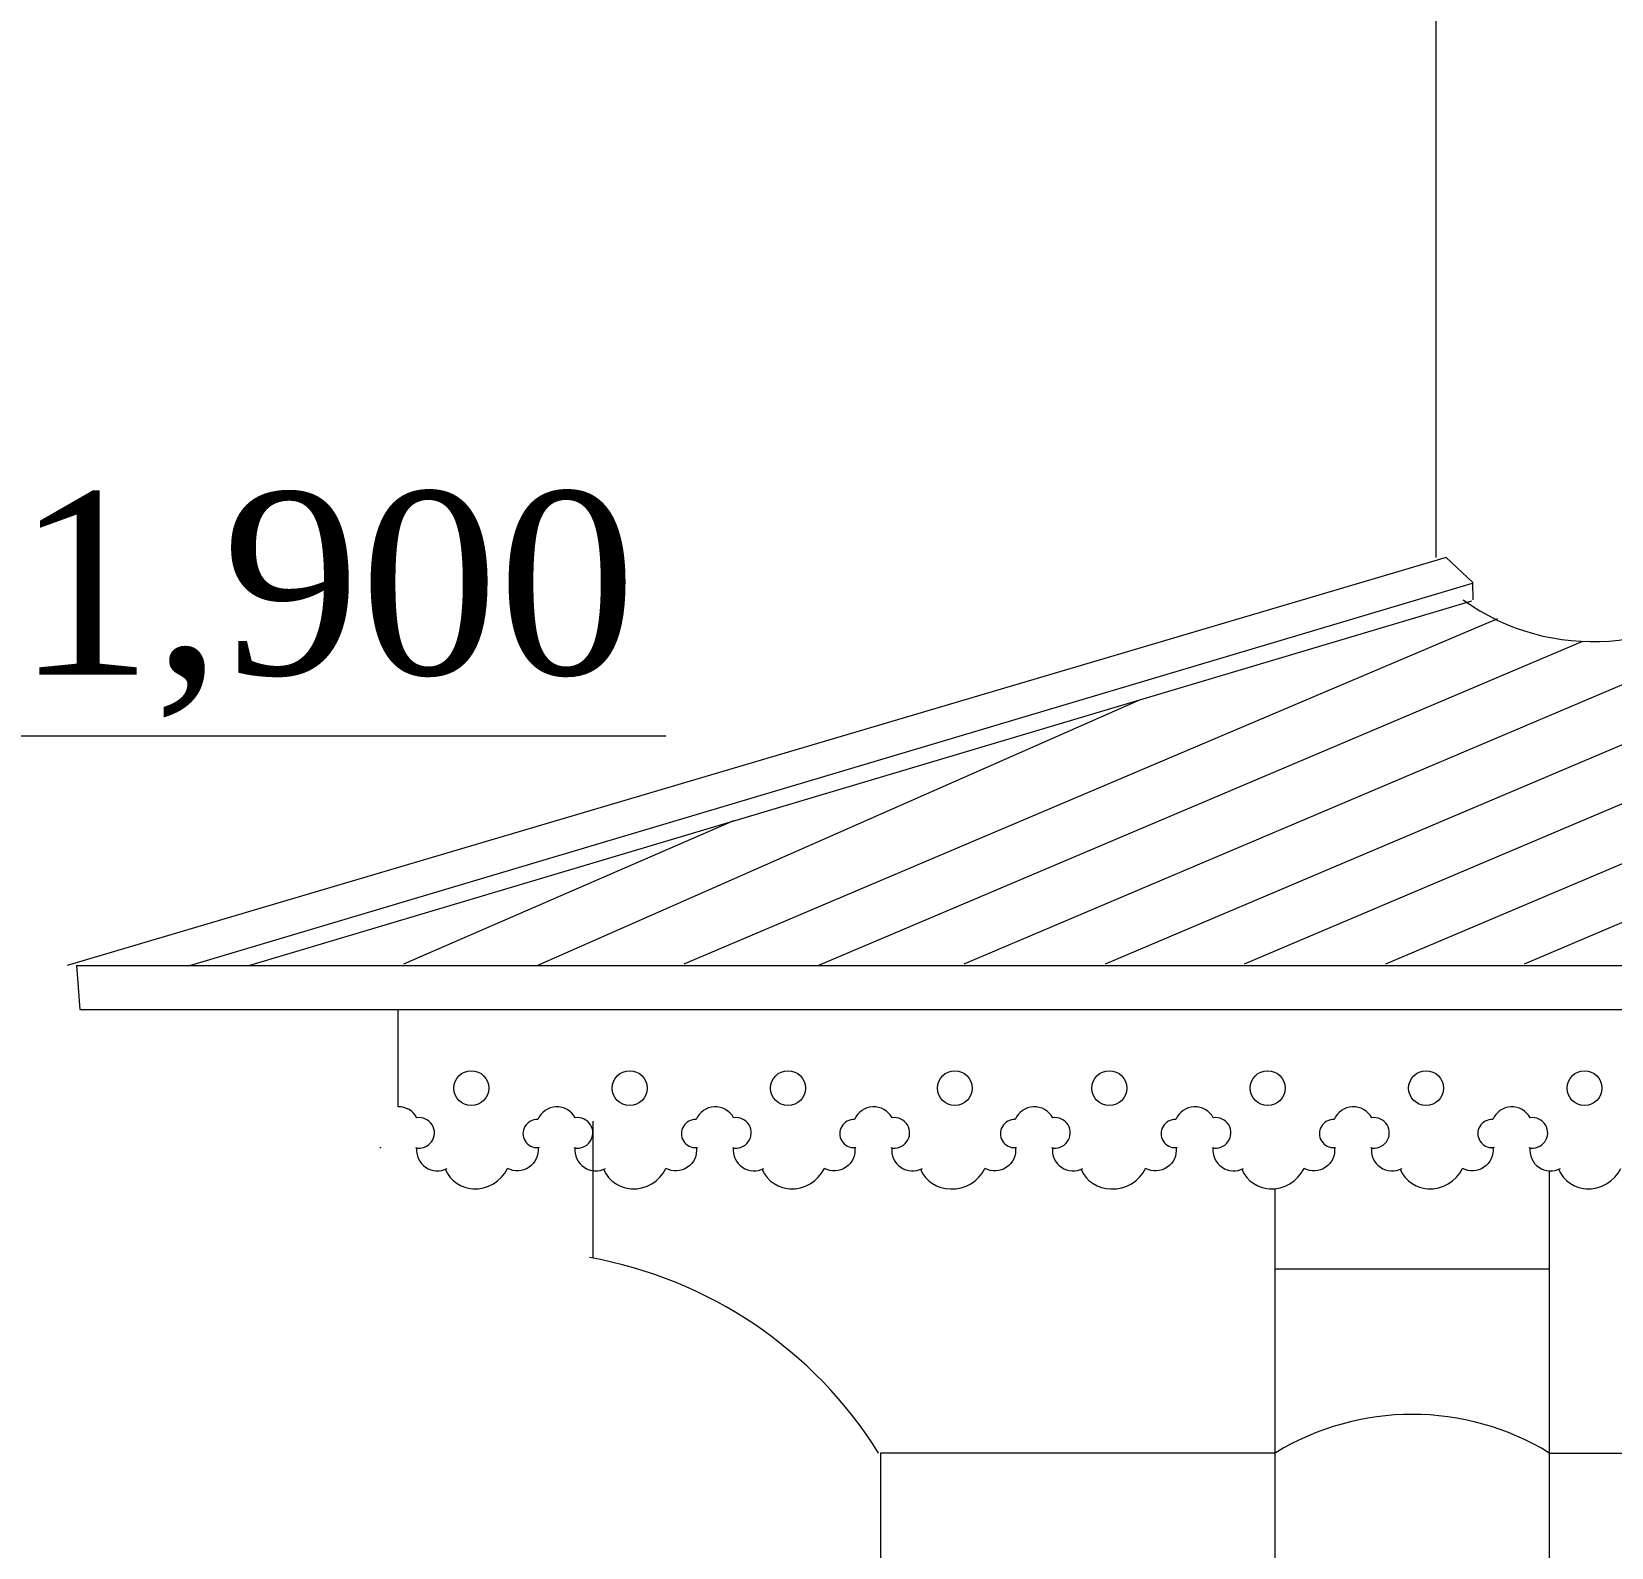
# Model space of a CAD drawing. Header units: millimetres. Extents: x 2399 to 111977, y 1313 to 59551.
# Drawn here: x 38881 to 40611, y 43038 to 44698 of the extents above; entities that cross this region are included whole.
import ezdxf

# ---------------------------------------------------------------- set-up
doc = ezdxf.new("R2010")
doc.units = ezdxf.units.MM
doc.layers.add('dim Level', color=7, linetype='Continuous', lineweight=13)
doc.layers.add('main line', color=7, linetype='Continuous', lineweight=13)
doc.layers.add('hatch1', color=7, linetype='Continuous', lineweight=20, true_color=0x6a6a6a)
doc.styles.add('СГЕНЕРИР_СТИЛЬ_1', font='georgia.ttf')

msp = doc.modelspace()

# ---------------------------------------------------------------- linework, layer by layer
at = {"layer": 'dim Level', "color": 7, "linetype": 'Continuous', "lineweight": 13}
msp.add_line((38441.9995, 43927.1602), (39575.6975, 43927.1602), dxfattribs=at)
at = {"layer": 'hatch1', "color": 251, "linetype": 'Continuous', "lineweight": 20, "true_color": 0x6a6a6a}
msp.add_line((39649.7819, 43833.9997), (39288.5237, 43677.1602), dxfattribs=at)
at = {"layer": 'main line', "color": 7, "linetype": 'Continuous', "lineweight": 13}
for p, q in [((40419.2011, 44122.3986), (40419.2011, 44712.0312)), ((40430.1539, 44122.3986), (38920.3035, 43675.7242)), ((40430.1539, 44122.3986), (40459.2898, 44094.8295)), ((40458.4145, 44093.9329), (39055.2965, 43675.7242)), ((40900.1681, 44100.4699), (39901.9765, 43677.1602)), ((41054.9735, 44100.4699), (40056.7818, 43677.1602)), ((41206.8945, 44100.4699), (40208.7028, 43677.1602)), ((41361.6998, 44100.4699), (40363.5082, 43677.1602)), ((40459.4819, 44075.9077), (40459.2898, 44094.8295)), ((41513.6208, 44100.4699), (40515.4292, 43677.1602)), ((39119.0108, 43675.7242), (40458.0155, 44075.0143)), ((40486.1712, 44054.979), (39595.2501, 43677.1602)), ((40579.383, 44030.4259), (39742.9734, 43675.7242)), ((39434.8403, 43675.7242), (40095.4887, 43966.9091)), ((38930.6895, 43675.7242), (38934.0013, 43627.3017)), ((38930.6895, 43675.7242), (42554.0124, 43675.7242)), ((38934.0013, 43627.3017), (42519.7499, 43627.3017)), ((39282.6265, 43520.8122), (39282.6265, 43627.3017)), ((39495.9694, 43355.1382), (39495.9694, 43505.2134)), ((40542.9552, 43451.2267), (40542.9552, 42336.7214)), ((40242.9552, 41390.0301), (40242.9552, 43431.2029)), ((40542.9552, 43343.0785), (40242.9552, 43343.0785)), ((40542.9552, 43238.418), (40542.9552, 43043.366)), ((39810.6109, 43141.7935), (39810.6109, 42999.5497)), ((40242.9552, 43141.7935), (39810.6109, 43141.7935)), ((40542.9552, 43141.7935), (41251.5877, 43141.7935))]:
    msp.add_line(p, q, dxfattribs=at)
at = {"layer": 'main line', "color": 7, "linetype": 'Continuous', "lineweight": 13, "flags": 128}
for points in [[(39301.6959, 43476.1599, 1.219803903), (39303.1263, 43508.8418, 0.282258269), (39282.6265, 43520.8122)], [(39301.6959, 43476.1599, 1.219803903), (39303.1263, 43508.8418, 0.282258269), (39282.6265, 43520.8122)], [(39301.6959, 43476.1599, 1.219803903), (39303.1263, 43508.8418, 0.282258269), (39282.6265, 43520.8122)], [(39301.6959, 43476.1599, 1.219803903), (39303.1263, 43508.8418, 0.282258269), (39282.6265, 43520.8122)], [(39301.6959, 43476.1599, 1.219803903), (39303.1263, 43508.8418, 0.282258269), (39282.6265, 43520.8122)], [(39301.6959, 43476.1599, 1.219803903), (39303.1263, 43508.8418, 0.282258269), (39282.6265, 43520.8122)], [(39475.1078, 43476.1599, 1.219803903), (39476.5383, 43508.8418, 0.63216014), (39435.5743, 43506.8436, 1.067465283), (39435.809, 43476.1599, -0.60309642), (39402.4173, 43453.3936)], [(39475.1078, 43476.1599, 1.219803903), (39476.5383, 43508.8418, 0.63216014), (39435.5743, 43506.8436, 1.067465283), (39435.809, 43476.1599, -0.60309642), (39402.4173, 43453.3936)], [(39475.1078, 43476.1599, 1.219803903), (39476.5383, 43508.8418, 0.63216014), (39435.5743, 43506.8436, 1.067465283), (39435.809, 43476.1599, -0.60309642), (39402.4173, 43453.3936)], [(39475.1078, 43476.1599, 1.219803903), (39476.5383, 43508.8418, 0.63216014), (39435.5743, 43506.8436, 1.067465283), (39435.809, 43476.1599, -0.60309642), (39402.4173, 43453.3936)], [(39475.1078, 43476.1599, 1.219803903), (39476.5383, 43508.8418, 0.63216014), (39435.5743, 43506.8436, 1.067465283), (39435.809, 43476.1599, -0.60309642), (39402.4173, 43453.3936)], [(39475.1078, 43476.1599, 1.219803903), (39476.5383, 43508.8418, 0.63216014), (39435.5743, 43506.8436, 1.067465283), (39435.809, 43476.1599, -0.60309642), (39402.4173, 43453.3936)], [(39648.5198, 43476.1599, 1.219803903), (39649.9503, 43508.8418, 0.63216014), (39608.9862, 43506.8436, 1.067465283), (39609.221, 43476.1599, -0.60309642), (39575.8292, 43453.3936)], [(39648.5198, 43476.1599, 1.219803903), (39649.9503, 43508.8418, 0.63216014), (39608.9862, 43506.8436, 1.067465283), (39609.221, 43476.1599, -0.60309642), (39575.8292, 43453.3936)], [(39648.5198, 43476.1599, 1.219803903), (39649.9503, 43508.8418, 0.63216014), (39608.9862, 43506.8436, 1.067465283), (39609.221, 43476.1599, -0.60309642), (39575.8292, 43453.3936)], [(39648.5198, 43476.1599, 1.219803903), (39649.9503, 43508.8418, 0.63216014), (39608.9862, 43506.8436, 1.067465283), (39609.221, 43476.1599, -0.60309642), (39575.8292, 43453.3936)], [(39648.5198, 43476.1599, 1.219803903), (39649.9503, 43508.8418, 0.63216014), (39608.9862, 43506.8436, 1.067465283), (39609.221, 43476.1599, -0.60309642), (39575.8292, 43453.3936)], [(39648.5198, 43476.1599, 1.219803903), (39649.9503, 43508.8418, 0.63216014), (39608.9862, 43506.8436, 1.067465283), (39609.221, 43476.1599, -0.60309642), (39575.8292, 43453.3936)], [(39821.9318, 43476.1599, 1.219803903), (39823.3622, 43508.8418, 0.63216014), (39782.3982, 43506.8436, 1.067465283), (39782.633, 43476.1599, -0.60309642), (39749.2412, 43453.3936)], [(39821.9318, 43476.1599, 1.219803903), (39823.3622, 43508.8418, 0.63216014), (39782.3982, 43506.8436, 1.067465283), (39782.633, 43476.1599, -0.60309642), (39749.2412, 43453.3936)], [(39821.9318, 43476.1599, 1.219803903), (39823.3622, 43508.8418, 0.63216014), (39782.3982, 43506.8436, 1.067465283), (39782.633, 43476.1599, -0.60309642), (39749.2412, 43453.3936)], [(39821.9318, 43476.1599, 1.219803903), (39823.3622, 43508.8418, 0.63216014), (39782.3982, 43506.8436, 1.067465283), (39782.633, 43476.1599, -0.60309642), (39749.2412, 43453.3936)], [(39821.9318, 43476.1599, 1.219803903), (39823.3622, 43508.8418, 0.63216014), (39782.3982, 43506.8436, 1.067465283), (39782.633, 43476.1599, -0.60309642), (39749.2412, 43453.3936)], [(39821.9318, 43476.1599, 1.219803903), (39823.3622, 43508.8418, 0.63216014), (39782.3982, 43506.8436, 1.067465283), (39782.633, 43476.1599, -0.60309642), (39749.2412, 43453.3936)], [(39997.7985, 43476.1599, 1.219803903), (39999.2289, 43508.8418, 0.63216014), (39958.2649, 43506.8436, 1.067465283), (39958.4997, 43476.1599, -0.60309642), (39925.1079, 43453.3936)], [(39997.7985, 43476.1599, 1.219803903), (39999.2289, 43508.8418, 0.63216014), (39958.2649, 43506.8436, 1.067465283), (39958.4997, 43476.1599, -0.60309642), (39925.1079, 43453.3936)], [(39997.7985, 43476.1599, 1.219803903), (39999.2289, 43508.8418, 0.63216014), (39958.2649, 43506.8436, 1.067465283), (39958.4997, 43476.1599, -0.60309642), (39925.1079, 43453.3936)], [(39997.7985, 43476.1599, 1.219803903), (39999.2289, 43508.8418, 0.63216014), (39958.2649, 43506.8436, 1.067465283), (39958.4997, 43476.1599, -0.60309642), (39925.1079, 43453.3936)], [(39997.7985, 43476.1599, 1.219803903), (39999.2289, 43508.8418, 0.63216014), (39958.2649, 43506.8436, 1.067465283), (39958.4997, 43476.1599, -0.60309642), (39925.1079, 43453.3936)], [(39997.7985, 43476.1599, 1.219803903), (39999.2289, 43508.8418, 0.63216014), (39958.2649, 43506.8436, 1.067465283), (39958.4997, 43476.1599, -0.60309642), (39925.1079, 43453.3936)], [(40173.6652, 43476.1599, 1.219803903), (40175.0956, 43508.8418, 0.63216014), (40134.1316, 43506.8436, 1.067465283), (40134.3663, 43476.1599, -0.60309642), (40100.9746, 43453.3936)], [(40173.6652, 43476.1599, 1.219803903), (40175.0956, 43508.8418, 0.63216014), (40134.1316, 43506.8436, 1.067465283), (40134.3663, 43476.1599, -0.60309642), (40100.9746, 43453.3936)], [(40173.6652, 43476.1599, 1.219803903), (40175.0956, 43508.8418, 0.63216014), (40134.1316, 43506.8436, 1.067465283), (40134.3663, 43476.1599, -0.60309642), (40100.9746, 43453.3936)], [(40173.6652, 43476.1599, 1.219803903), (40175.0956, 43508.8418, 0.63216014), (40134.1316, 43506.8436, 1.067465283), (40134.3663, 43476.1599, -0.60309642), (40100.9746, 43453.3936)], [(40173.6652, 43476.1599, 1.219803903), (40175.0956, 43508.8418, 0.63216014), (40134.1316, 43506.8436, 1.067465283), (40134.3663, 43476.1599, -0.60309642), (40100.9746, 43453.3936)], [(40173.6652, 43476.1599, 1.219803903), (40175.0956, 43508.8418, 0.63216014), (40134.1316, 43506.8436, 1.067465283), (40134.3663, 43476.1599, -0.60309642), (40100.9746, 43453.3936)], [(40347.0771, 43476.1599, 1.219803903), (40348.5076, 43508.8418, 0.63216014), (40307.5436, 43506.8436, 1.067465283), (40307.7783, 43476.1599, -0.60309642), (40274.3866, 43453.3936)], [(40347.0771, 43476.1599, 1.219803903), (40348.5076, 43508.8418, 0.63216014), (40307.5436, 43506.8436, 1.067465283), (40307.7783, 43476.1599, -0.60309642), (40274.3866, 43453.3936)], [(40347.0771, 43476.1599, 1.219803903), (40348.5076, 43508.8418, 0.63216014), (40307.5436, 43506.8436, 1.067465283), (40307.7783, 43476.1599, -0.60309642), (40274.3866, 43453.3936)], [(40347.0771, 43476.1599, 1.219803903), (40348.5076, 43508.8418, 0.63216014), (40307.5436, 43506.8436, 1.067465283), (40307.7783, 43476.1599, -0.60309642), (40274.3866, 43453.3936)], [(40347.0771, 43476.1599, 1.219803903), (40348.5076, 43508.8418, 0.63216014), (40307.5436, 43506.8436, 1.067465283), (40307.7783, 43476.1599, -0.60309642), (40274.3866, 43453.3936)], [(40347.0771, 43476.1599, 1.219803903), (40348.5076, 43508.8418, 0.63216014), (40307.5436, 43506.8436, 1.067465283), (40307.7783, 43476.1599, -0.60309642), (40274.3866, 43453.3936)], [(40520.4891, 43476.1599, 1.219803903), (40521.9195, 43508.8418, 0.63216014), (40480.9555, 43506.8436, 1.067465283), (40481.1903, 43476.1599, -0.60309642), (40447.7985, 43453.3936)], [(40520.4891, 43476.1599, 1.219803903), (40521.9195, 43508.8418, 0.63216014), (40480.9555, 43506.8436, 1.067465283), (40481.1903, 43476.1599, -0.60309642), (40447.7985, 43453.3936)], [(40520.4891, 43476.1599, 1.219803903), (40521.9195, 43508.8418, 0.63216014), (40480.9555, 43506.8436, 1.067465283), (40481.1903, 43476.1599, -0.60309642), (40447.7985, 43453.3936)], [(40520.4891, 43476.1599, 1.219803903), (40521.9195, 43508.8418, 0.63216014), (40480.9555, 43506.8436, 1.067465283), (40481.1903, 43476.1599, -0.60309642), (40447.7985, 43453.3936)], [(40520.4891, 43476.1599, 1.219803903), (40521.9195, 43508.8418, 0.63216014), (40480.9555, 43506.8436, 1.067465283), (40481.1903, 43476.1599, -0.60309642), (40447.7985, 43453.3936)], [(40520.4891, 43476.1599, 1.219803903), (40521.9195, 43508.8418, 0.63216014), (40480.9555, 43506.8436, 1.067465283), (40481.1903, 43476.1599, -0.60309642), (40447.7985, 43453.3936)], [(39263.5948, 43476.1599, -0.017938026), (39262.4234, 43475.916)], [(39263.5948, 43476.1599, -0.017938026), (39262.4234, 43475.916)], [(39263.5948, 43476.1599, -0.017938026), (39262.4234, 43475.916)], [(39263.5948, 43476.1599, -0.017938026), (39262.4234, 43475.916)], [(39263.5948, 43476.1599, -0.017938026), (39262.4234, 43475.916)], [(39263.5948, 43476.1599, -0.017938026), (39262.4234, 43475.916)], [(39302.8936, 43476.1599, 0.60309642), (39336.2854, 43453.3936)], [(39302.8936, 43476.1599, 0.60309642), (39336.2854, 43453.3936)], [(39302.8936, 43476.1599, 0.60309642), (39336.2854, 43453.3936)], [(39302.8936, 43476.1599, 0.60309642), (39336.2854, 43453.3936)], [(39302.8936, 43476.1599, 0.60309642), (39336.2854, 43453.3936)], [(39302.8936, 43476.1599, 0.60309642), (39336.2854, 43453.3936)], [(39437.0067, 43476.1599, -0.017938026), (39435.8354, 43475.916)], [(39437.0067, 43476.1599, -0.017938026), (39435.8354, 43475.916)], [(39437.0067, 43476.1599, -0.017938026), (39435.8354, 43475.916)], [(39437.0067, 43476.1599, -0.017938026), (39435.8354, 43475.916)], [(39437.0067, 43476.1599, -0.017938026), (39435.8354, 43475.916)], [(39437.0067, 43476.1599, -0.017938026), (39435.8354, 43475.916)], [(39476.3056, 43476.1599, 0.60309642), (39509.6973, 43453.3936)], [(39476.3056, 43476.1599, 0.60309642), (39509.6973, 43453.3936)], [(39476.3056, 43476.1599, 0.60309642), (39509.6973, 43453.3936)], [(39476.3056, 43476.1599, 0.60309642), (39509.6973, 43453.3936)], [(39476.3056, 43476.1599, 0.60309642), (39509.6973, 43453.3936)], [(39476.3056, 43476.1599, 0.60309642), (39509.6973, 43453.3936)], [(39610.4187, 43476.1599, -0.017938026), (39609.2473, 43475.916)], [(39610.4187, 43476.1599, -0.017938026), (39609.2473, 43475.916)], [(39610.4187, 43476.1599, -0.017938026), (39609.2473, 43475.916)], [(39610.4187, 43476.1599, -0.017938026), (39609.2473, 43475.916)], [(39610.4187, 43476.1599, -0.017938026), (39609.2473, 43475.916)], [(39610.4187, 43476.1599, -0.017938026), (39609.2473, 43475.916)], [(39649.7175, 43476.1599, 0.60309642), (39683.1093, 43453.3936)], [(39649.7175, 43476.1599, 0.60309642), (39683.1093, 43453.3936)], [(39649.7175, 43476.1599, 0.60309642), (39683.1093, 43453.3936)], [(39649.7175, 43476.1599, 0.60309642), (39683.1093, 43453.3936)], [(39649.7175, 43476.1599, 0.60309642), (39683.1093, 43453.3936)], [(39649.7175, 43476.1599, 0.60309642), (39683.1093, 43453.3936)], [(39783.8307, 43476.1599, -0.017938026), (39782.6593, 43475.916)], [(39783.8307, 43476.1599, -0.017938026), (39782.6593, 43475.916)], [(39783.8307, 43476.1599, -0.017938026), (39782.6593, 43475.916)], [(39783.8307, 43476.1599, -0.017938026), (39782.6593, 43475.916)], [(39783.8307, 43476.1599, -0.017938026), (39782.6593, 43475.916)], [(39783.8307, 43476.1599, -0.017938026), (39782.6593, 43475.916)], [(39823.1295, 43476.1599, 0.60309642), (39856.5212, 43453.3936)], [(39823.1295, 43476.1599, 0.60309642), (39856.5212, 43453.3936)], [(39823.1295, 43476.1599, 0.60309642), (39856.5212, 43453.3936)], [(39823.1295, 43476.1599, 0.60309642), (39856.5212, 43453.3936)], [(39823.1295, 43476.1599, 0.60309642), (39856.5212, 43453.3936)], [(39823.1295, 43476.1599, 0.60309642), (39856.5212, 43453.3936)], [(39959.6974, 43476.1599, -0.017938026), (39958.526, 43475.916)], [(39959.6974, 43476.1599, -0.017938026), (39958.526, 43475.916)], [(39959.6974, 43476.1599, -0.017938026), (39958.526, 43475.916)], [(39959.6974, 43476.1599, -0.017938026), (39958.526, 43475.916)], [(39959.6974, 43476.1599, -0.017938026), (39958.526, 43475.916)], [(39959.6974, 43476.1599, -0.017938026), (39958.526, 43475.916)], [(39998.9962, 43476.1599, 0.60309642), (40032.3879, 43453.3936)], [(39998.9962, 43476.1599, 0.60309642), (40032.3879, 43453.3936)], [(39998.9962, 43476.1599, 0.60309642), (40032.3879, 43453.3936)], [(39998.9962, 43476.1599, 0.60309642), (40032.3879, 43453.3936)], [(39998.9962, 43476.1599, 0.60309642), (40032.3879, 43453.3936)], [(39998.9962, 43476.1599, 0.60309642), (40032.3879, 43453.3936)], [(40135.5641, 43476.1599, -0.017938026), (40134.3927, 43475.916)], [(40135.5641, 43476.1599, -0.017938026), (40134.3927, 43475.916)], [(40135.5641, 43476.1599, -0.017938026), (40134.3927, 43475.916)], [(40135.5641, 43476.1599, -0.017938026), (40134.3927, 43475.916)], [(40135.5641, 43476.1599, -0.017938026), (40134.3927, 43475.916)], [(40135.5641, 43476.1599, -0.017938026), (40134.3927, 43475.916)], [(40174.8629, 43476.1599, 0.60309642), (40208.2546, 43453.3936)], [(40174.8629, 43476.1599, 0.60309642), (40208.2546, 43453.3936)], [(40174.8629, 43476.1599, 0.60309642), (40208.2546, 43453.3936)], [(40174.8629, 43476.1599, 0.60309642), (40208.2546, 43453.3936)], [(40174.8629, 43476.1599, 0.60309642), (40208.2546, 43453.3936)], [(40174.8629, 43476.1599, 0.60309642), (40208.2546, 43453.3936)], [(40308.976, 43476.1599, -0.017938026), (40307.8047, 43475.916)], [(40308.976, 43476.1599, -0.017938026), (40307.8047, 43475.916)], [(40308.976, 43476.1599, -0.017938026), (40307.8047, 43475.916)], [(40308.976, 43476.1599, -0.017938026), (40307.8047, 43475.916)], [(40308.976, 43476.1599, -0.017938026), (40307.8047, 43475.916)], [(40308.976, 43476.1599, -0.017938026), (40307.8047, 43475.916)], [(40348.2748, 43476.1599, 0.60309642), (40381.6666, 43453.3936)], [(40348.2748, 43476.1599, 0.60309642), (40381.6666, 43453.3936)], [(40348.2748, 43476.1599, 0.60309642), (40381.6666, 43453.3936)], [(40348.2748, 43476.1599, 0.60309642), (40381.6666, 43453.3936)], [(40348.2748, 43476.1599, 0.60309642), (40381.6666, 43453.3936)], [(40348.2748, 43476.1599, 0.60309642), (40381.6666, 43453.3936)], [(40482.388, 43476.1599, -0.017938026), (40481.2166, 43475.916)], [(40482.388, 43476.1599, -0.017938026), (40481.2166, 43475.916)], [(40482.388, 43476.1599, -0.017938026), (40481.2166, 43475.916)], [(40482.388, 43476.1599, -0.017938026), (40481.2166, 43475.916)], [(40482.388, 43476.1599, -0.017938026), (40481.2166, 43475.916)], [(40482.388, 43476.1599, -0.017938026), (40481.2166, 43475.916)], [(40521.6868, 43476.1599, 0.60309642), (40555.0786, 43453.3936)], [(40521.6868, 43476.1599, 0.60309642), (40555.0786, 43453.3936)], [(40521.6868, 43476.1599, 0.60309642), (40555.0786, 43453.3936)], [(40521.6868, 43476.1599, 0.60309642), (40555.0786, 43453.3936)], [(40521.6868, 43476.1599, 0.60309642), (40555.0786, 43453.3936)], [(40521.6868, 43476.1599, 0.60309642), (40555.0786, 43453.3936)], [(39334.1709, 43452.4088, 0.304535594), (39366.9443, 43431.0501)], [(39334.1709, 43452.4088, 0.304535594), (39366.9443, 43431.0501)], [(39334.1709, 43452.4088, 0.304535594), (39366.9443, 43431.0501)], [(39334.1709, 43452.4088, 0.304535594), (39366.9443, 43431.0501)], [(39334.1709, 43452.4088, 0.304535594), (39366.9443, 43431.0501)], [(39334.1709, 43452.4088, 0.304535594), (39366.9443, 43431.0501)], [(39364.4896, 43431.0501, 0.304535594), (39402.4173, 43453.3936)], [(39364.4896, 43431.0501, 0.304535594), (39402.4173, 43453.3936)], [(39364.4896, 43431.0501, 0.304535594), (39402.4173, 43453.3936)], [(39364.4896, 43431.0501, 0.304535594), (39402.4173, 43453.3936)], [(39364.4896, 43431.0501, 0.304535594), (39402.4173, 43453.3936)], [(39364.4896, 43431.0501, 0.304535594), (39402.4173, 43453.3936)], [(39507.5829, 43452.4088, 0.304535594), (39540.3563, 43431.0501)], [(39507.5829, 43452.4088, 0.304535594), (39540.3563, 43431.0501)], [(39507.5829, 43452.4088, 0.304535594), (39540.3563, 43431.0501)], [(39507.5829, 43452.4088, 0.304535594), (39540.3563, 43431.0501)], [(39507.5829, 43452.4088, 0.304535594), (39540.3563, 43431.0501)], [(39507.5829, 43452.4088, 0.304535594), (39540.3563, 43431.0501)], [(39537.9015, 43431.0501, 0.304535594), (39575.8292, 43453.3936)], [(39537.9015, 43431.0501, 0.304535594), (39575.8292, 43453.3936)], [(39537.9015, 43431.0501, 0.304535594), (39575.8292, 43453.3936)], [(39537.9015, 43431.0501, 0.304535594), (39575.8292, 43453.3936)], [(39537.9015, 43431.0501, 0.304535594), (39575.8292, 43453.3936)], [(39537.9015, 43431.0501, 0.304535594), (39575.8292, 43453.3936)], [(39680.9949, 43452.4088, 0.304535594), (39713.7682, 43431.0501)], [(39680.9949, 43452.4088, 0.304535594), (39713.7682, 43431.0501)], [(39680.9949, 43452.4088, 0.304535594), (39713.7682, 43431.0501)], [(39680.9949, 43452.4088, 0.304535594), (39713.7682, 43431.0501)], [(39680.9949, 43452.4088, 0.304535594), (39713.7682, 43431.0501)], [(39680.9949, 43452.4088, 0.304535594), (39713.7682, 43431.0501)], [(39711.3135, 43431.0501, 0.304535594), (39749.2412, 43453.3936)], [(39711.3135, 43431.0501, 0.304535594), (39749.2412, 43453.3936)], [(39711.3135, 43431.0501, 0.304535594), (39749.2412, 43453.3936)], [(39711.3135, 43431.0501, 0.304535594), (39749.2412, 43453.3936)], [(39711.3135, 43431.0501, 0.304535594), (39749.2412, 43453.3936)], [(39711.3135, 43431.0501, 0.304535594), (39749.2412, 43453.3936)], [(39854.4068, 43452.4088, 0.304535594), (39887.1802, 43431.0501)], [(39854.4068, 43452.4088, 0.304535594), (39887.1802, 43431.0501)], [(39854.4068, 43452.4088, 0.304535594), (39887.1802, 43431.0501)], [(39854.4068, 43452.4088, 0.304535594), (39887.1802, 43431.0501)], [(39854.4068, 43452.4088, 0.304535594), (39887.1802, 43431.0501)], [(39887.1802, 43431.0501, 0.304535594), (39925.1079, 43453.3936)], [(39887.1802, 43431.0501, 0.304535594), (39925.1079, 43453.3936)], [(39887.1802, 43431.0501, 0.304535594), (39925.1079, 43453.3936)], [(39887.1802, 43431.0501, 0.304535594), (39925.1079, 43453.3936)], [(39887.1802, 43431.0501, 0.304535594), (39925.1079, 43453.3936)], [(39887.1802, 43431.0501, 0.304535594), (39925.1079, 43453.3936)], [(40030.2735, 43452.4088, 0.304535594), (40063.0469, 43431.0501)], [(40030.2735, 43452.4088, 0.304535594), (40063.0469, 43431.0501)], [(40030.2735, 43452.4088, 0.304535594), (40063.0469, 43431.0501)], [(40030.2735, 43452.4088, 0.304535594), (40063.0469, 43431.0501)], [(40030.2735, 43452.4088, 0.304535594), (40063.0469, 43431.0501)], [(40030.2735, 43452.4088, 0.304535594), (40063.0469, 43431.0501)], [(40063.0469, 43431.0501, 0.304535594), (40100.9746, 43453.3936)], [(40063.0469, 43431.0501, 0.304535594), (40100.9746, 43453.3936)], [(40063.0469, 43431.0501, 0.304535594), (40100.9746, 43453.3936)], [(40063.0469, 43431.0501, 0.304535594), (40100.9746, 43453.3936)], [(40063.0469, 43431.0501, 0.304535594), (40100.9746, 43453.3936)], [(40063.0469, 43431.0501, 0.304535594), (40100.9746, 43453.3936)], [(40206.1402, 43452.4088, 0.304535594), (40238.9136, 43431.0501)], [(40206.1402, 43452.4088, 0.304535594), (40238.9136, 43431.0501)], [(40206.1402, 43452.4088, 0.304535594), (40238.9136, 43431.0501)], [(40206.1402, 43452.4088, 0.304535594), (40238.9136, 43431.0501)], [(40206.1402, 43452.4088, 0.304535594), (40238.9136, 43431.0501)], [(40206.1402, 43452.4088, 0.304535594), (40238.9136, 43431.0501)], [(40236.4589, 43431.0501, 0.304535594), (40274.3866, 43453.3936)], [(40236.4589, 43431.0501, 0.304535594), (40274.3866, 43453.3936)], [(40236.4589, 43431.0501, 0.304535594), (40274.3866, 43453.3936)], [(40236.4589, 43431.0501, 0.304535594), (40274.3866, 43453.3936)], [(40236.4589, 43431.0501, 0.304535594), (40274.3866, 43453.3936)], [(40236.4589, 43431.0501, 0.304535594), (40274.3866, 43453.3936)], [(40379.5522, 43452.4088, 0.304535594), (40412.3256, 43431.0501)], [(40379.5522, 43452.4088, 0.304535594), (40412.3256, 43431.0501)], [(40379.5522, 43452.4088, 0.304535594), (40412.3256, 43431.0501)], [(40379.5522, 43452.4088, 0.304535594), (40412.3256, 43431.0501)], [(40379.5522, 43452.4088, 0.304535594), (40412.3256, 43431.0501)], [(40379.5522, 43452.4088, 0.304535594), (40412.3256, 43431.0501)], [(40409.8708, 43431.0501, 0.304535594), (40447.7985, 43453.3936)], [(40409.8708, 43431.0501, 0.304535594), (40447.7985, 43453.3936)], [(40409.8708, 43431.0501, 0.304535594), (40447.7985, 43453.3936)], [(40409.8708, 43431.0501, 0.304535594), (40447.7985, 43453.3936)], [(40409.8708, 43431.0501, 0.304535594), (40447.7985, 43453.3936)], [(40409.8708, 43431.0501, 0.304535594), (40447.7985, 43453.3936)], [(40552.9642, 43452.4088, 0.304535594), (40585.7375, 43431.0501)], [(40552.9642, 43452.4088, 0.304535594), (40585.7375, 43431.0501)], [(40552.9642, 43452.4088, 0.304535594), (40585.7375, 43431.0501)], [(40552.9642, 43452.4088, 0.304535594), (40585.7375, 43431.0501)], [(40552.9642, 43452.4088, 0.304535594), (40585.7375, 43431.0501)], [(40552.9642, 43452.4088, 0.304535594), (40585.7375, 43431.0501)], [(40583.2828, 43431.0501, 0.304535594), (40621.2105, 43453.3936)], [(40583.2828, 43431.0501, 0.304535594), (40621.2105, 43453.3936)], [(40583.2828, 43431.0501, 0.304535594), (40621.2105, 43453.3936)], [(40583.2828, 43431.0501, 0.304535594), (40621.2105, 43453.3936)], [(40583.2828, 43431.0501, 0.304535594), (40621.2105, 43453.3936)], [(40583.2828, 43431.0501, 0.304535594), (40621.2105, 43453.3936)]]:
    msp.add_lwpolyline(points, format="xyb", dxfattribs=at)
at = {"layer": 'main line', "color": 7, "linetype": 'Continuous', "lineweight": 13}
for centre in [(39362.6826, 43541.2726), (39362.6826, 43541.2726), (39362.6826, 43541.2726), (39362.6826, 43541.2726), (39362.6826, 43541.2726), (39362.6826, 43541.2726), (39536.0945, 43541.2726), (39536.0945, 43541.2726), (39536.0945, 43541.2726), (39536.0945, 43541.2726), (39536.0945, 43541.2726), (39536.0945, 43541.2726), (39709.5065, 43541.2726), (39709.5065, 43541.2726), (39709.5065, 43541.2726), (39709.5065, 43541.2726), (39709.5065, 43541.2726), (39709.5065, 43541.2726), (39892.102, 43541.2726), (39892.102, 43541.2726), (39892.102, 43541.2726), (39892.102, 43541.2726), (39892.102, 43541.2726), (39892.102, 43541.2726), (40061.2399, 43541.2726), (40061.2399, 43541.2726), (40061.2399, 43541.2726), (40061.2399, 43541.2726), (40061.2399, 43541.2726), (40061.2399, 43541.2726), (40234.6518, 43541.2726), (40234.6518, 43541.2726), (40234.6518, 43541.2726), (40234.6518, 43541.2726), (40234.6518, 43541.2726), (40234.6518, 43541.2726), (40408.0638, 43541.2726), (40408.0638, 43541.2726), (40408.0638, 43541.2726), (40408.0638, 43541.2726), (40408.0638, 43541.2726), (40408.0638, 43541.2726), (40581.4758, 43541.2726), (40581.4758, 43541.2726), (40581.4758, 43541.2726), (40581.4758, 43541.2726), (40581.4758, 43541.2726), (40581.4758, 43541.2726)]:
    msp.add_circle(centre, 19.1338, dxfattribs=at)
for centre, radius, start, end in [((40590.5873, 44273.6398), 243.4718, 234.3051105, 314.1802825), ((39409.0144, 42891.9471), 471.2825, 32.0150131, 79.8564023), ((40392.9552, 42896.976), 287.116, 58.5041428, 121.4958572)]:
    msp.add_arc(centre, radius, start, end, dxfattribs=at)

# ---------------------------------------------------------------- texts
at = {"layer": 'dim Level', "color": 7, "lineweight": 13, "insert": (38541.9995, 43947.1602), "char_height": 200, "attachment_point": 7, "style": 'СГЕНЕРИР_СТИЛЬ_1'}
msp.add_mtext('\\A1;+11,900', dxfattribs=at)

doc.saveas('drawing.dxf')
